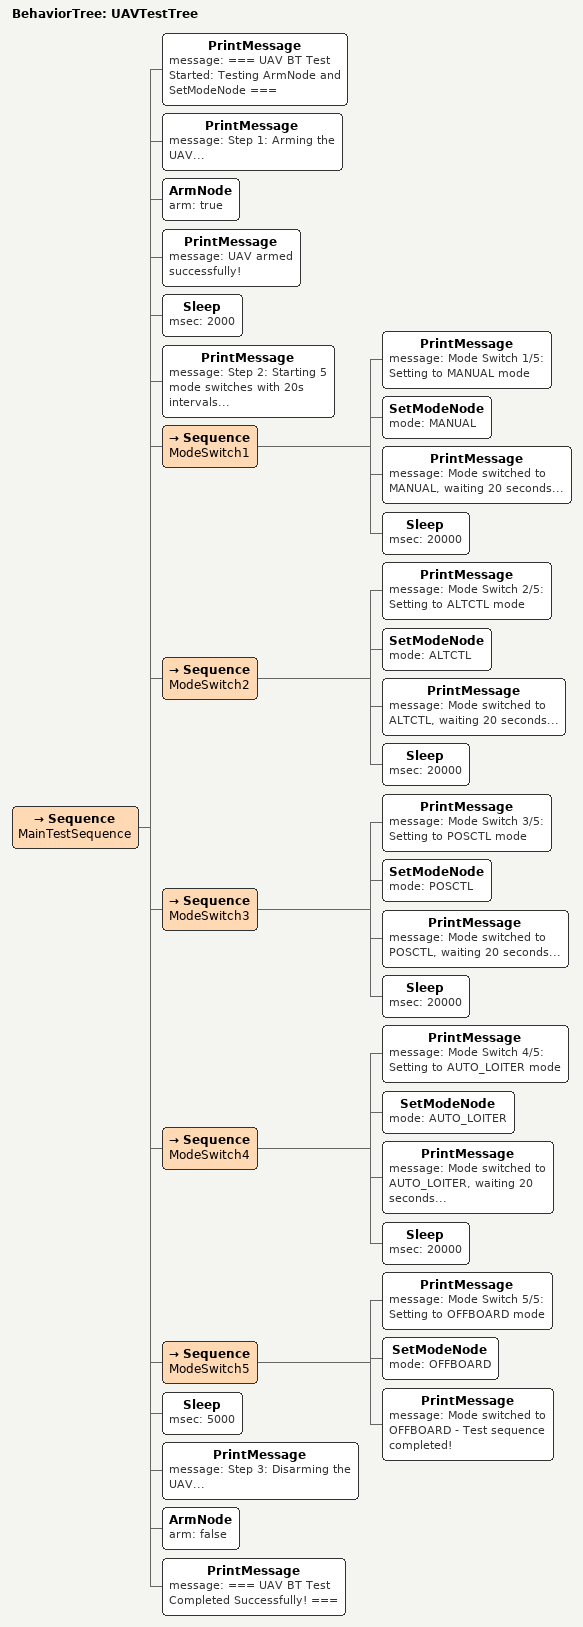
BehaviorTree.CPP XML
<?xml version="1.0" encoding="UTF-8"?>
<root BTCPP_format="4">
    <!--
    测试 ArmNode 和 SetModeNode 的行为树
    功能：
    1. 首先解锁无人机 (ArmNode)
    2. 然后每20秒间隔调用5次SetModeNode切换模式
    3. 每次调用之间使用Sleep节点延时20秒
    -->
    <BehaviorTree ID="UAVTestTree">
        <Sequence name="MainTestSequence">
            <!-- 第一步：打印开始信息 -->
            <PrintMessage message="=== UAV BT Test Started: Testing ArmNode and SetModeNode ===" />

            <!-- 第二步：解锁无人机 -->
            <PrintMessage message="Step 1: Arming the UAV..." />
            <ArmNode arm="true" />
            <PrintMessage message="UAV armed successfully!" />

            <!-- 第三步：等待2秒让系统稳定 -->
            <Sleep msec="2000" />

            <!-- 第四步：连续5次调用SetModeNode，每次间隔20秒 -->
            <PrintMessage message="Step 2: Starting 5 mode switches with 20s intervals..." />

            <!-- 第1次模式切换 -->
            <Sequence name="ModeSwitch1">
                <PrintMessage message="Mode Switch 1/5: Setting to MANUAL mode" />
                <SetModeNode mode="MANUAL" />
                <PrintMessage message="Mode switched to MANUAL, waiting 20 seconds..." />
                <Sleep msec="20000" />
            </Sequence>

            <!-- 第2次模式切换 -->
            <Sequence name="ModeSwitch2">
                <PrintMessage message="Mode Switch 2/5: Setting to ALTCTL mode" />
                <SetModeNode mode="ALTCTL" />
                <PrintMessage message="Mode switched to ALTCTL, waiting 20 seconds..." />
                <Sleep msec="20000" />
            </Sequence>

            <!-- 第3次模式切换 -->
            <Sequence name="ModeSwitch3">
                <PrintMessage message="Mode Switch 3/5: Setting to POSCTL mode" />
                <SetModeNode mode="POSCTL" />
                <PrintMessage message="Mode switched to POSCTL, waiting 20 seconds..." />
                <Sleep msec="20000" />
            </Sequence>

            <!-- 第4次模式切换 -->
            <Sequence name="ModeSwitch4">
                <PrintMessage message="Mode Switch 4/5: Setting to AUTO_LOITER mode" />
                <SetModeNode mode="AUTO_LOITER" />
                <PrintMessage message="Mode switched to AUTO_LOITER, waiting 20 seconds..." />
                <Sleep msec="20000" />
            </Sequence>

            <!-- 第5次模式切换 -->
            <Sequence name="ModeSwitch5">
                <PrintMessage message="Mode Switch 5/5: Setting to OFFBOARD mode" />
                <SetModeNode mode="OFFBOARD" />
                <PrintMessage message="Mode switched to OFFBOARD - Test sequence completed!" />
            </Sequence>

            <!-- 第五步：最后上锁无人机 -->
            <Sleep msec="5000" />
            <PrintMessage message="Step 3: Disarming the UAV..." />
            <ArmNode arm="false" />
            <PrintMessage message="=== UAV BT Test Completed Successfully! ===" />
        </Sequence>
    </BehaviorTree>

    <!-- 节点模型描述 (供Groot等工具使用) -->
</root>
